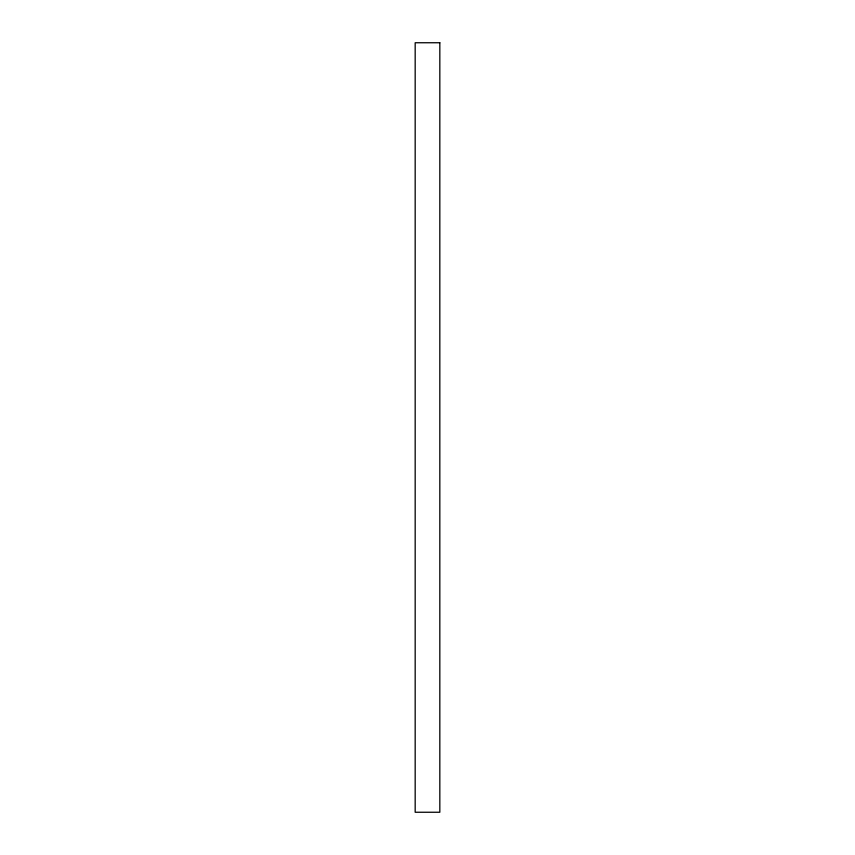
<?xml version="1.0" encoding="UTF-8"?>
<svg xmlns="http://www.w3.org/2000/svg" width="855" height="855" viewBox="0 0 855 855"><rect width="100%" height="100%" fill="white"/><g stroke="black" fill="none" stroke-linecap="round" stroke-linejoin="round"><path stroke-width="1.28" d="M439.823 42.75L415.177 42.75L415.177 812.25L439.823 812.25L439.823 42.75"/></g></svg>
